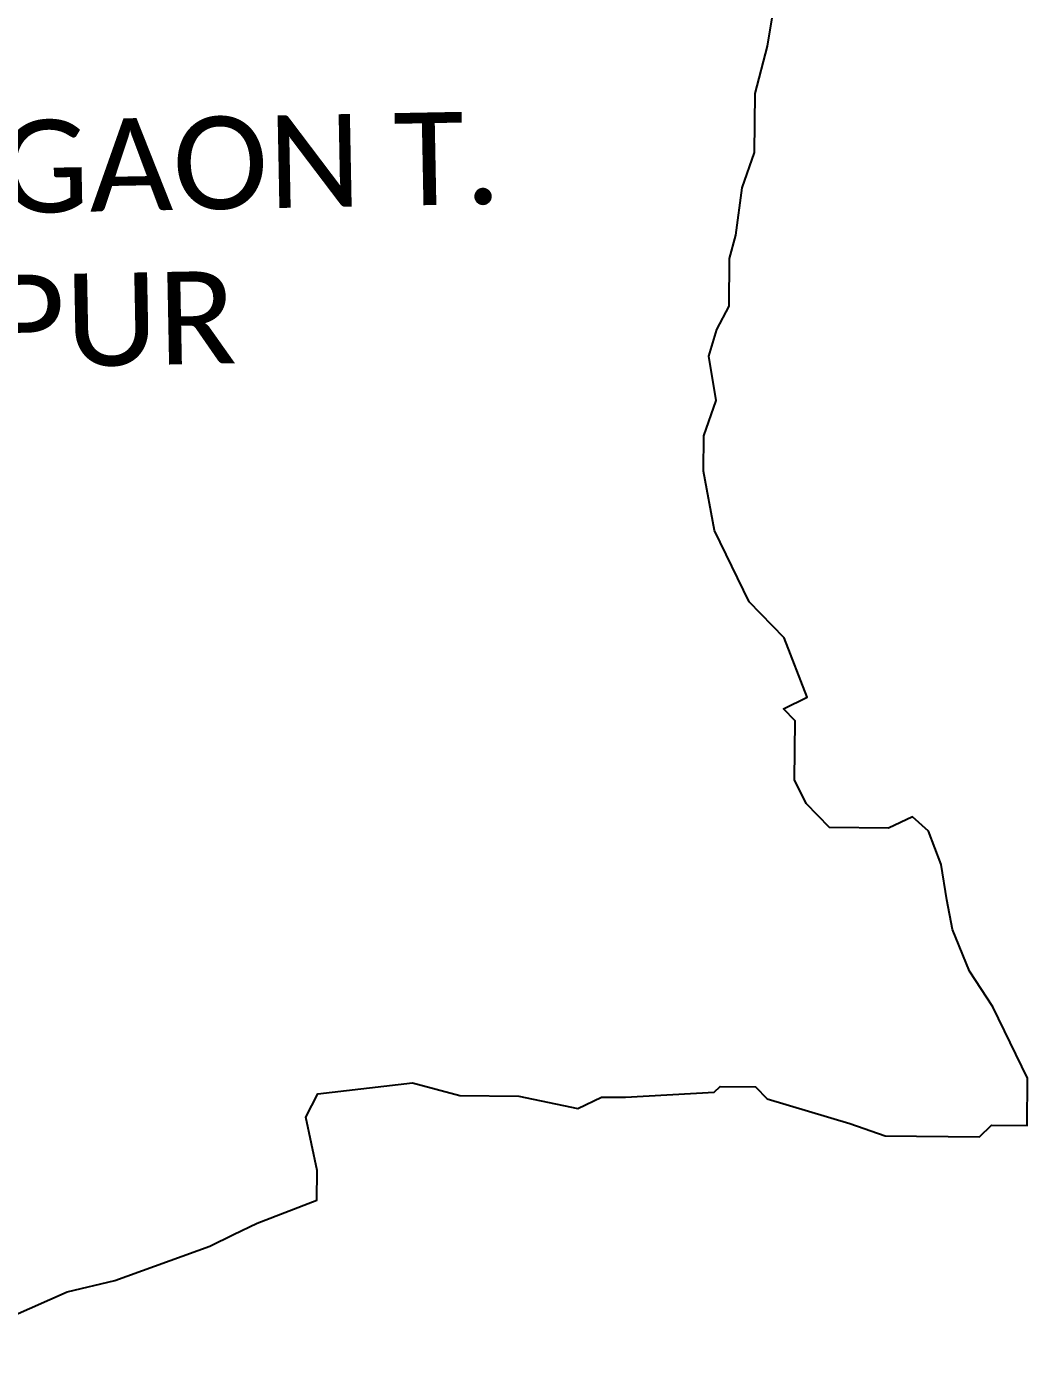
# Model space of a CAD drawing. Header units: metres. Extents: x 257313 to 259871, y 2184745 to 2188120.
# Drawn here: x 258503 to 259679, y 2184879 to 2186433 of the extents above; entities that cross this region are included whole.
import ezdxf

# ---------------------------------------------------------------- set-up
doc = ezdxf.new("R2010")
doc.units = ezdxf.units.M
doc.header["$MEASUREMENT"] = 0
doc.layers.add('VILLAGE BOUNDRY', color=10, linetype='Continuous')
doc.layers.add('VILLAGE NAME', color=250, linetype='Continuous')
doc.styles.get("Standard").update_dxf_attribs({"font": 'arial.ttf'})

msp = doc.modelspace()

# ---------------------------------------------------------------- linework, layer by layer
at = {"layer": 'VILLAGE BOUNDRY'}
msp.add_lwpolyline([(258397.4, 2184879), (258550.9, 2184946.7), (258606.6, 2184959.9), (258718.2, 2185000.3), (258746.1, 2185013.9), (258774, 2185027.4), (258843.8, 2185054.4), (258844.2, 2185089.1), (258831, 2185151.8), (258845.2, 2185179.4), (258956.5, 2185192), (259011.9, 2185177.4), (259081.3, 2185176.6), (259150.6, 2185162), (259178.5, 2185175.5), (259206.3, 2185175.2), (259310.5, 2185181), (259317.5, 2185187.8), (259359.2, 2185187.4), (259372.9, 2185173.3), (259469.8, 2185144.4), (259511.3, 2185130), (259622.4, 2185128.8), (259636.4, 2185142.5), (259678.1, 2185142), (259678.7, 2185197.6), (259638, 2185281.3), (259610.7, 2185323.3), (259590.4, 2185372.2), (259583.9, 2185407), (259577.4, 2185448.7), (259562.4, 2185487.5), (259543.4, 2185504.6), (259515.4, 2185491.1), (259446, 2185491.9), (259418.5, 2185520), (259405, 2185547.9), (259405.8, 2185617.3), (259392, 2185631.4), (259420, 2185644.9), (259393, 2185714.7), (259351.8, 2185756.8), (259311.1, 2185840.6), (259298, 2185910.2), (259298.5, 2185951.9), (259312.9, 2185993.4), (259304.2, 2186045.6), (259313.8, 2186076.7), (259328.1, 2186104.3), (259328.7, 2186159.9), (259336, 2186187.5), (259343.5, 2186243), (259357.9, 2186284.5), (259358.7, 2186353.9), (259373.2, 2186409.3), (259403, 2186589.5)], dxfattribs=at)

# ---------------------------------------------------------------- texts
at = {"layer": 'VILLAGE NAME', "insert": (258047.4, 2186313.7), "char_height": 108.748, "attachment_point": 1, "rotation": 1.1028}
msp.add_mtext_dynamic_manual_height_columns('{\\fCalibri|b0|i0|c0|p34;NANDGAON T.\\P TARAPUR}', width=1107.342, gutter_width=543.7, heights=[0], dxfattribs=at)

doc.saveas('drawing.dxf')
